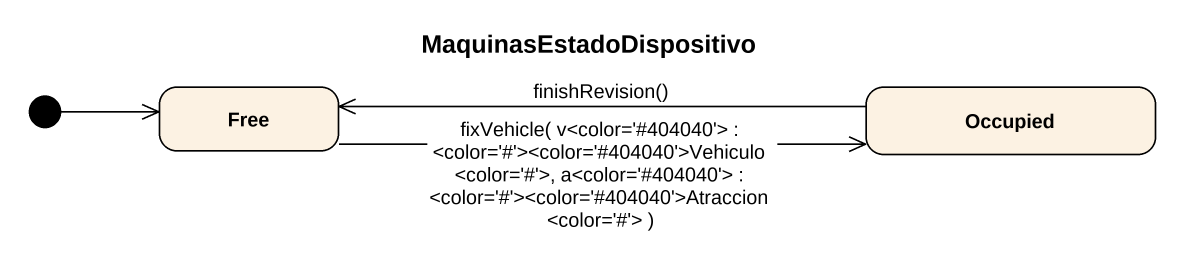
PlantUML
@startuml
title MaquinasEstadoDispositivo
hide empty description
state Free
state Occupied
[*] -right-> Free
Free -right-> Occupied : fixVehicle( v~<color='#404040'> : ~<color='#'>~<color='#404040'>Vehiculo~<color='#'>, a~<color='#404040'> : ~<color='#'>~<color='#404040'>Atraccion~<color='#'> )
Occupied -left-> Free : finishRevision()
@enduml
